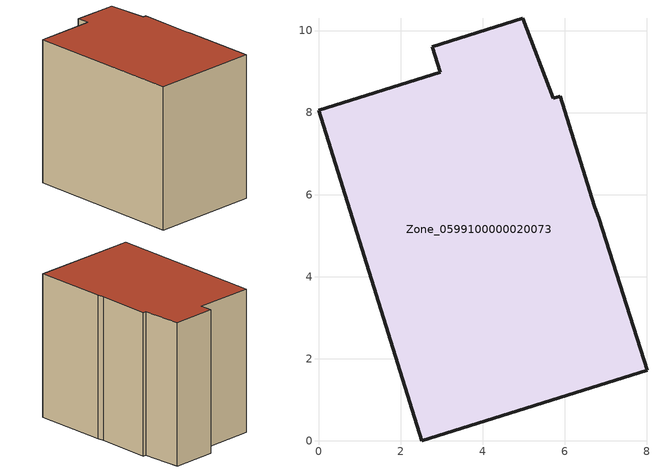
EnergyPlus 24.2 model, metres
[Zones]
Zone_0599100000020073
 floor ground (C_G): 6.72,5.72 6.85,5.4 8.01,1.72 2.52,0 0,8.06 2.97,8.99 2.77,9.61 4.98,10.3 5.72,8.35 5.9,8.4 z0
 wall outside (C_F): 2.52,0 8.01,1.72 6.85,5.4 6.72,5.72 5.9,8.4 5.72,8.35 4.98,10.3 2.77,9.61 2.97,8.99 0,8.06 2.52,0 z0:7.67
 roof outside (C_R): 6.85,5.4 6.72,5.72 5.9,8.4 5.72,8.35 4.98,10.3 2.77,9.61 2.97,8.99 0,8.06 2.52,0 8.01,1.72 z7.67
[BUILDING]
Pand.0599100000020073: North Axis=0; Terrain=City; Loads Convergence Tolerance Value=0.04; Temperature Convergence Tolerance Value=0.4; Solar Distribution=FullExterior; Maximum Number of Warmup Days=25; Minimum Number of Warmup Days=1
[Site:Location]
Rotterdam.The.Hague.AP_ZH_NLD Design_Conditions: Latitude=51.96; Longitude=4.45; Time Zone=1; Elevation=-4.5
[SITE:GROUNDTEMPERATURE:BUILDINGSURFACE]
18, 18, 18, 18, 18, 18, 18, 18, 18, 18, 18, 18
[MATERIAL] Thermal Absorptance=0.9; Solar Absorptance=0.7; Visible Absorptance=0.7
Name | Roughness | Thickness | Conductivity | Density | Specific Heat
G.TI.1946 | MediumSmooth | 0.15 | 1 | 540 | 1210
F.TI.1946 | Rough | 0.3 | 0.857143 | 1920 | 840
R.TI.1946 | MediumRough | 0.2 | 0.1 | 1500 | 1000
[CONSTRUCTION]
C_G: G.TI.1946
C_F: F.TI.1946
C_R: R.TI.1946
[ZONE]
Zone_0599100000020073: Type=1; Multiplier=1; Ceiling Height=Autocalculate; Volume=Autocalculate; Floor Area=autocalculate; Part of Total Floor Area=Yes
[ZONEINFILTRATION:DESIGNFLOWRATE]
Infil_Zone_0599100000020073: Zone or ZoneList or Space or SpaceList=Zone_0599100000020073; Schedule=AlwaysOn; Design Flow Rate Calculation Method=Flow/Area; Flow Rate per Floor Area=0.003; Constant Term Coefficient=1; Temperature Term Coefficient=0; Velocity Term Coefficient=0; Velocity Squared Term Coefficient=0
[HVACTEMPLATE:ZONE:IDEALLOADSAIRSYSTEM]
Zone_0599100000020073: Maximum Heating Supply Air Temperature=50; Minimum Cooling Supply Air Temperature=13; Maximum Heating Supply Air Humidity Ratio=0.0156; Minimum Cooling Supply Air Humidity Ratio=0.0077; Heating Limit=NoLimit; Cooling Limit=NoLimit; Dehumidification Control Type=ConstantSensibleHeatRatio; Cooling Sensible Heat Ratio=0.7; Dehumidification Setpoint=60; Humidification Control Type=None; Humidification Setpoint=30; Outdoor Air Method=None; Outdoor Air Flow Rate per Person=0.00944; Outdoor Air Flow Rate per Zone Floor Area=0; Outdoor Air Flow Rate per Zone=0; Demand Controlled Ventilation Type=None; Outdoor Air Economizer Type=NoEconomizer; Heat Recovery Type=None; Sensible Heat Recovery Effectiveness=0.7; Latent Heat Recovery Effectiveness=0.65
[ZONECONTROL:THERMOSTAT]
ThermostatControl_Zone_0599100000020073: Zone or ZoneList=Zone_0599100000020073; Control Type Schedule=DualSetpointControlType; Control 1=Thermostat_Zone_0599100000020073; Temperature Difference Between Cutout And Setpoint=0
[THERMOSTATSETPOINT:DUALSETPOINT]
Thermostat_Zone_0599100000020073: Heating Setpoint Temperature Schedule=HeatingSetpoint_Zone_0599100000020073; Cooling Setpoint Temperature Schedule=CoolingSetpoint_Zone_0599100000020073
[SCHEDULE:COMPACT]
HeatingSetpoint_Zone_0599100000020073: Through: 12/31, For: AllDays, Until: 24:00, 21
CoolingSetpoint_Zone_0599100000020073: Through: 12/31, For: AllDays, Until: 24:00, 24
DualSetpointControlType: Through: 12/31, For: AllDays, Until: 24:00, 4
AlwaysOn: Through: 12/31, For: AllDays, Until: 24:00, 1
